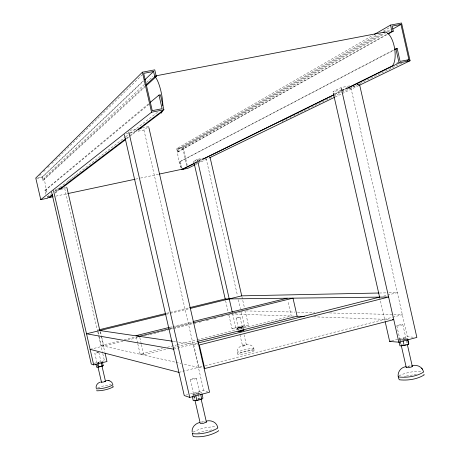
<?xml version="1.0" encoding="UTF-8"?>
<svg xmlns="http://www.w3.org/2000/svg" width="460" height="460" viewBox="0 0 460 460"><rect width="100%" height="100%" fill="white"/><g stroke="black" fill="none" stroke-linecap="round" stroke-linejoin="round"><path stroke-width="0.34" stroke-dasharray="2.3 1.72" d="M254.19 350.583L254.075 350.871C249.067 353.038 243.3 354.597 237.849 354.229C233.214 344.58 254.179 340.032 254.19 350.583C248.739 350.25 243.012 351.785 237.998 353.93L237.849 354.229M244.041 334.748L246.439 345.253L242.621 346.167L239.637 333.529M242.518 346.127L246.439 345.253M240.034 317.25L236.112 318.13L240.034 317.25L242.759 329.147M196.357 378.31C188.772 381.622 188.18 378.511 196.357 378.31L199.864 393.599M406.214 338.859L403.207 339.859L400.166 340.02L403.167 339.026L406.099 338.773L407.111 342.832M39.548 175.628L41.084 174.121M43.637 171.614L45.166 170.114M47.719 167.607L49.761 165.6M51.802 163.593L55.372 160.086M55.884 159.585L78.349 137.523M78.855 137.023L82.944 133.015M83.45 132.509L143.181 73.853M37.823 177.6L42.619 176.605L143.324 80.736M36.489 178.635L41.963 177.497L143.704 80.845M144.52 84.295L44.879 177.157A10.338 1.368 77.5 0 0 44.741 180.878A10.499 1.391 77.5 0 0 47.368 193.211M146.619 82.346L152.915 76.481M41.963 177.497L42.63 180.372L144.785 86.037M42.63 180.372L43.447 180.199L144.67 87.176M402.839 324.662C395.117 327.56 395.002 324.743 402.839 324.662L407.111 343.493M200.888 393.277L201.675 392.593L198.036 392.846L193.206 394.122L191.987 395.151L195.626 394.904L199.887 393.777M45.839 194.287L44.913 190.267L149.063 103.368M44.913 190.267L45.73 190.095L148.873 104.42M47.179 197.202L50.594 194.574M54.579 191.509L59.127 188.002M59.696 187.565L66.528 182.309M67.091 181.873L68.799 180.556M69.368 180.119L71.076 178.808M71.645 178.371L73.353 177.054M73.922 176.617L75.63 175.3M76.199 174.863L125.12 137.195M125.689 136.758L129.674 133.688M130.243 133.25L158.689 111.349M55.01 192.55L57.287 190.82M126.258 138.368L129.68 135.769M130.249 135.332L135.378 131.434M55.28 193.119L58.138 190.946M126.736 138.719L129.024 136.976M129.593 136.54L135.884 131.755M61.226 189.267L64.722 188.525L66.763 187.019L64.072 187.588M126.235 133.595L143.94 130.007L148.643 126.534L148.965 127.932M237.596 329.849L237.187 328.072L243.323 326.531L243.863 328.894M193.114 432.147C199.956 428.335 208.087 426.822 215.878 426.736M237.187 328.072L243.323 326.531M97.031 362.963L94.812 353.337L97.963 352.469M387.015 34.661L177.48 152.168L176.68 148.672L373.112 35.155M178.256 152.007L177.612 149.212L377.206 34.667M383.421 31.102L389.643 27.531M380.575 33.885L178.687 149.247A10.034 2.467 78.1 0 0 177.767 153.03A10.195 2.507 78.1 0 0 180.941 166.899A10.034 2.467 78.1 0 0 181.769 168.228M176.68 148.672L183.114 147.332L383.45 33.304M386.572 31.527L390.316 29.394M177.612 149.212L182.758 148.137L385.325 33.287M387.826 31.872L390.327 30.452M177.48 152.168L386.94 34.218M398.952 375.814C406.048 372.399 414.201 371.099 422.038 371.249M181.183 168.326L179.682 161.776L394.588 49.41M179.682 161.776L394.007 50.146M197.3 159.367L193.66 161.178L197.817 160.298M194.81 163.265L201.25 160.091M334.65 94.346L346.892 88.314M194.954 162.438L201.388 159.275M333.224 94.346L340.94 90.545M341.584 90.229L346.731 87.693M396.25 63.307L398.176 62.359M195 163.007L196.932 162.064M197.576 161.748L201.44 159.85M334.696 94.501L346.926 88.504M195.609 163.599L202.055 160.459M281.963 121.52L289.052 118.065M289.696 117.748L332.873 96.709M333.517 96.399L341.251 92.627M341.895 92.316L401.822 63.112M349.571 88.274L350.957 87.998L358.806 84.174M195.655 164.519L196.949 163.892M197.593 163.576L208.575 158.263M335.156 96.997L341.619 93.874M342.263 93.558L357.765 86.06M98.727 352.509L94.812 353.337M97.71 387.768L103.057 386.078L110.94 384.589M197.829 433.05L205.373 430.859L213.75 429.64M404.369 376.596L405.697 376.194M201.739 422.625L202.469 422.406M98.147 362.836L99.159 362.572M186.329 394.996L187.714 394.634M190.492 393.898L203.677 390.425L207.598 391.598M391.696 340.9L398.504 339.106M399.188 338.928L407.353 336.772L413.465 337.191M398.992 339.871L403.391 338.709L407.594 338.272M404.248 339.842L407.41 339.003M197.921 398.734L200.514 398.285M400.188 345.149L403.328 344.316M178.923 372.37L198.381 367.344L183.718 364.055M197.116 343.252L193.631 344.132L198.939 367.258L202.417 366.355M205.195 365.637L392.133 317.36M392.811 317.187L402.356 314.721L329.147 312.932M94.058 363.36L104.42 360.755L105.702 361.14M228.965 315.439L231.995 328.699L244.329 325.599L248.601 325.887L245.243 311.207M97.595 362.871L98.894 362.543M231.995 328.699L236.118 329.032L248.601 325.887M137.793 343.879L140.15 354.114L162.432 348.496M167.308 347.266L176.358 344.983M177.054 344.81L196.552 339.894M197.254 339.721L291.26 316.031L287.822 300.961M140.15 354.114L143.807 354.93L167.503 348.95M173.075 347.541L196.771 341.561M173.592 349.157L193.079 344.229L176.83 341.843M383.697 296.091L397.348 292.635L388.746 292.813M169.378 327.405L172.166 326.715M172.862 326.542L192.383 321.707M99.325 337.065L101.246 345.414L120.037 340.756M124.212 339.721L135.349 336.956M170.142 328.331L172.23 327.813M175.013 327.123L192.412 322.811M170.062 328.641L172.839 327.951M173.535 327.779L192.286 323.127M90.108 349.341L103.414 346.041L175.335 362.175M101.246 345.414L103.77 345.978L123.28 341.136M127.46 340.095L139.305 337.157M144.181 335.944L149.057 334.736M149.759 334.564L156.026 333.005M156.722 332.833L162.995 331.275M163.691 331.102L167.871 330.061M168.573 329.889L172.753 328.854M173.449 328.681L192.958 323.84M193.654 323.667L195.747 323.144M199.232 322.282L202.71 321.413M206.195 320.551L209.679 319.688M213.86 318.648L216.648 317.958M220.829 316.917L223.617 316.227M227.798 315.192L232.674 313.979L294.515 316.141M234.755 313.461L239.614 312.254M240.31 312.081L244.473 311.052M97.721 330.113L99.113 329.768M166.681 313.254L169.464 312.576M170.165 312.403L188.968 307.809M166.457 314.26L189.474 308.631M407.882 366.856L409.406 366.516M201.371 422.015L204.964 421.222M406.306 376.044L418.18 374.014M55.861 196.132L67.056 193.746M135.625 179.13L139.828 178.233M140.524 178.083L158.717 174.208M198.001 159.217L203.607 158.027M55.338 189.439L58.029 188.87M54.947 190.601L57.736 190.009M198.507 160.155L201.279 159.568M197.892 398.969L199.445 398.676M349.56 85.87L341.113 87.578L332.965 91.643L341.958 89.821M357.299 84.306L359.409 83.875M129.904 130.324L136.148 129.059M142.393 127.799L148.643 126.534M342.654 89.677L348.881 88.418M407.773 366.275L411.32 365.642M204.05 422.056L204.792 421.952M100.199 362.216L101.28 362.095M398.774 340.607L402.983 340.176M379.419 293.008L388.027 292.83M245.887 310.897L294.693 312.087M297.562 312.156L314.789 312.582M313.668 316.813L390.241 319.493M193.631 344.132L199.324 344.966M173.299 341.326L176.128 341.74M198.939 367.258L202.797 368.121M176.036 362.33L180.924 363.429M143.94 130.007L203.677 390.425M198.036 392.846L198.352 394.226M198.507 394.916L199.301 398.366M194.097 395.956L194.896 399.424M190.233 379.672L193.74 394.956M193.901 395.652L194.856 399.82M193.206 394.122L193.522 395.502M193.683 396.192L194.476 399.648M139.823 337.605L141.26 343.844M141.415 344.534L143.807 354.93M136.223 337.059L137.638 343.2M100.504 331.821L101.591 336.542M101.746 337.214L103.77 345.978M100.061 331.505L100.93 335.259M101.085 335.932L104.73 351.75M98.043 331.505L99.165 336.369M64.722 188.525L97.641 331.349M97.807 332.051L102.649 353.056M102.81 353.751L104.42 360.755M98.831 352.435L101.05 362.06M97.192 363.647L97.825 366.396M97.365 364.86L97.646 366.074M42.619 176.605L43.447 180.199M45.73 190.095L46.506 193.464M47.133 196.161L47.443 197.512M241.885 296.527L244.444 307.711M206.126 158.539L237.458 295.538M238.418 299.736L240.494 308.821M241.293 312.317L244.329 325.599M242.696 326.979L243.098 328.756M240.89 326.847L241.431 329.205M239.62 327.756L240.028 329.532M236.112 318.13L238.843 330.113M237.831 327.618L238.372 329.975M232.605 313.668L236.118 329.032M225.607 300.777L228.286 312.484M183.114 147.332L187.266 165.473M182.758 148.137L186.915 166.284M180.452 161.615L182.091 168.774M350.957 87.998L407.353 336.772M403.391 338.709L403.69 340.026M400.464 341.343L401.367 345.31M396.808 325.806L401.223 345.299M379.598 297.125L385.049 321.149M48.657 196.57A10.333 1.368 77.5 0 1 48.248 195.69M242.207 326.853L238.303 327.75L242.207 326.853M199.893 393.168C192.556 396.658 191.527 393.277 199.893 393.168M253.759 348.714L253.644 349.002C248.63 351.152 242.874 352.705 237.423 352.366L237.573 352.072C242.592 349.939 248.308 348.41 253.759 348.714"/><path stroke-width="0.69" d="M161.31 113.126L162.443 110.452M399.073 341.929L399.976 345.909L404.19 345.494L408.618 344.316L408.796 343.562L407.744 338.934M218.511 430.451L218.218 431.169C210.962 435.424 201.865 437.517 193.493 436.615L192.999 436.068L192.332 433.153L192.82 433.688C201.198 434.545 210.272 432.463 217.545 428.243L217.844 427.535L217.269 427.024M201.141 399.153L206.402 422.09L203.423 423.315L200.278 423.441L195.017 400.516M407.267 344.189L412.327 366.499L411.366 367.028L408.411 367.678L406.278 367.574L401.384 345.995M406.278 367.574L406.738 367.241M146.251 85.721L156.268 76.515L154.744 69.862L142.393 72.208L35.771 178.031L40.762 199.646L47.598 198.185L52.727 194.287M144.745 79.856L153.571 71.472L154.79 76.797L145.837 85.065M98.014 366.839L98.883 366.879M192.303 396.537L193.257 400.7L196.909 400.476L201.773 399.182L202.946 398.13L201.998 393.978M102.005 366.183L105.489 381.305L103.333 382.041L101.499 382.266L97.986 367.086M150.161 102.448L158.982 95.088L160.454 94.8L163.881 109.756L135.953 130.996M101.499 382.266L101.815 382.007M40.762 199.646L151.564 112.211L163.881 109.756M57.856 190.382L125.689 138.799M49.174 197.363A10.333 1.368 77.5 0 0 49.565 197.472L52.423 195.299M59.857 189.641L125.597 139.587M138.172 130.013L162.179 111.734M237.998 331.62L240.436 331.315L244.133 330.073L242.914 330.228M374.354 34.437L390.517 25.093L401.551 23L410.073 60.737L358.409 85.744M392.828 29.032L400.953 24.426L408.911 59.656L406.979 60.599M387.567 33.867L391.943 31.401L393.271 31.148L392.127 26.105L400.953 24.426M388.269 33.959L393.271 31.148M407.025 344.448L407.318 344.287M95.973 364.228L96.675 367.275L102.114 366.217L103.207 365.631L102.361 361.974M394.588 49.41L397.187 48.49L400.108 61.404L408.911 59.656M395.278 49.484L397.187 48.49M159.419 174.058L183.206 168.987L194.16 163.587M201.894 159.775L334.006 94.662M347.536 87.992L392.644 65.763L393.978 63.164L394.841 59.627A18.067 7.711 80.8 0 0 389.217 34.764A17.796 7.596 80.8 0 0 383.065 32.459M193.712 163.639L181.481 169.636L187.91 168.268L195.011 164.829M203.366 158.901L333.408 95.134M347.57 88.188L399.067 62.928L410.073 60.737M209.219 157.952L334.512 97.313M200.428 399.234L200.865 399.033M242.874 330.533L241.787 330.878M100.493 382.07C97.853 382.68 95.703 385.175 96.151 387.964M101.332 366.286L101.901 365.947M199.715 422.51C195.304 423.453 191.481 427.426 192.159 432.153M406.094 366.683C399.82 367.27 396.037 374.244 399.291 379.77C407.56 380.707 417.214 379.368 424.229 374.86L423.867 374.354M100.901 366.419L99.366 366.792M385.21 321.845L389.654 341.441L391.017 341.078M124.349 134.711L184.247 395.548L189.767 397.417L209.559 392.184L148.965 127.932M389.654 341.441L398.866 342.183L416.863 337.421L359.57 84.577M51.618 192.038L91.298 364.055L93.69 364.866L106.979 361.52L105.052 353.142M197.466 341.383L297.12 316.233L292.997 298.149L193.677 322.782M197.811 343.079L379.598 297.125M198.323 399.866L199.111 399.665M405.197 345.006L405.927 344.822M169.378 327.405L135.913 335.697L139.506 336.22L169.366 328.814M193.079 321.534L287.201 298.218M99.808 329.601L165.985 313.427M189.664 307.636L225.193 298.954L388.619 297.016L199.324 344.966L204.729 368.552L393.743 319.614L392.346 319.568M100.194 330.475L165.755 314.433M190.17 308.464L241.73 295.849L378.706 293.02M241.293 330.999L239.487 331.309M49.565 197.472L53.061 196.725M67.758 193.597L134.929 179.279M59.369 188.583L62.06 188.013M138.926 128.501L141.703 127.937M153.571 71.472L143.687 73.353L152.248 110.682L162.104 108.721L158.982 95.088M155.445 75.923L385.014 32.016M154.79 76.797L156.268 76.515M196.765 400.154L197.524 400.033M403.627 345.305L401.781 345.448M106.059 380.736C108.594 380.086 111.538 381.075 112.562 383.628M104.61 381.288L105.489 381.305M102.12 365.746L103.207 365.631M411.867 365.585C416.409 364.567 421.872 366.258 423.321 371.128M206.661 420.975C211.077 419.968 216.114 422.05 217.563 426.558M297.183 316.238L304.353 316.486M109.158 380.707L108.152 380.575M112.154 384.543L113.01 384.888C108.025 387.538 102.022 388.844 96.376 388.884L96.266 388.625M172.592 341.222L99.843 330.539L86.526 333.799L173.592 349.157M112.596 386.457L113.453 386.814C108.479 389.482 102.465 390.787 96.824 390.81L96.709 390.551M205.948 421.906L206.402 422.09M411.97 366.315L412.327 366.499M90.108 349.341L178.923 372.37M421.555 368.132L421.889 368.586M422.119 368.903L422.464 369.374M423.234 371.565L423.597 372.065C416.553 376.539 406.933 377.878 398.665 376.987L398.383 376.475M142.393 72.208L151.564 112.211M200.652 394.312L201.773 399.182M195.787 395.6L196.909 400.476M128.834 132.003L189.767 397.417M66.924 187.72L99.9 330.809M101.269 362.555L102.114 366.217M97.991 363.377L98.843 367.046M53.486 190.566L93.69 364.866M210.076 157.395L241.724 295.826M243.236 329.348L243.507 330.539M197.461 160.063L232.288 312.277M193.821 161.88L225.291 299.385M390.517 25.093L391.943 31.401M395.864 48.748L399.067 62.928M407.56 339.67L408.618 344.316M403.132 340.837L404.19 345.494M341.268 88.274L398.866 342.183M333.281 93.041L379.649 297.355M162.857 105.593A19.032 4.479 78.9 0 0 156.854 79.396A18.745 4.416 78.9 0 0 155.382 77.182M183.206 168.987A10.034 2.467 78.1 0 1 182.539 168.941"/></g></svg>
